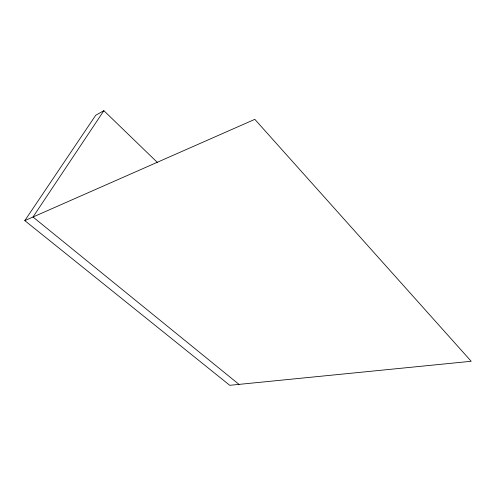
<?xml version="1.0" encoding="UTF-8"?>
<svg xmlns="http://www.w3.org/2000/svg" width="496" height="496" viewBox="0 0 496 496"><rect width="100%" height="100%" fill="white"/><g stroke="black" fill="none" stroke-linecap="round" stroke-linejoin="round"><path stroke-width="0.74" d="M157.325 162.39L103.869 110.695L33.003 217.006L239.004 384.388M24.8 220.621L254.82 119.344L471.2 361.28L229.76 385.305L24.8 220.621L95.709 115.27L103.869 110.695"/></g></svg>
